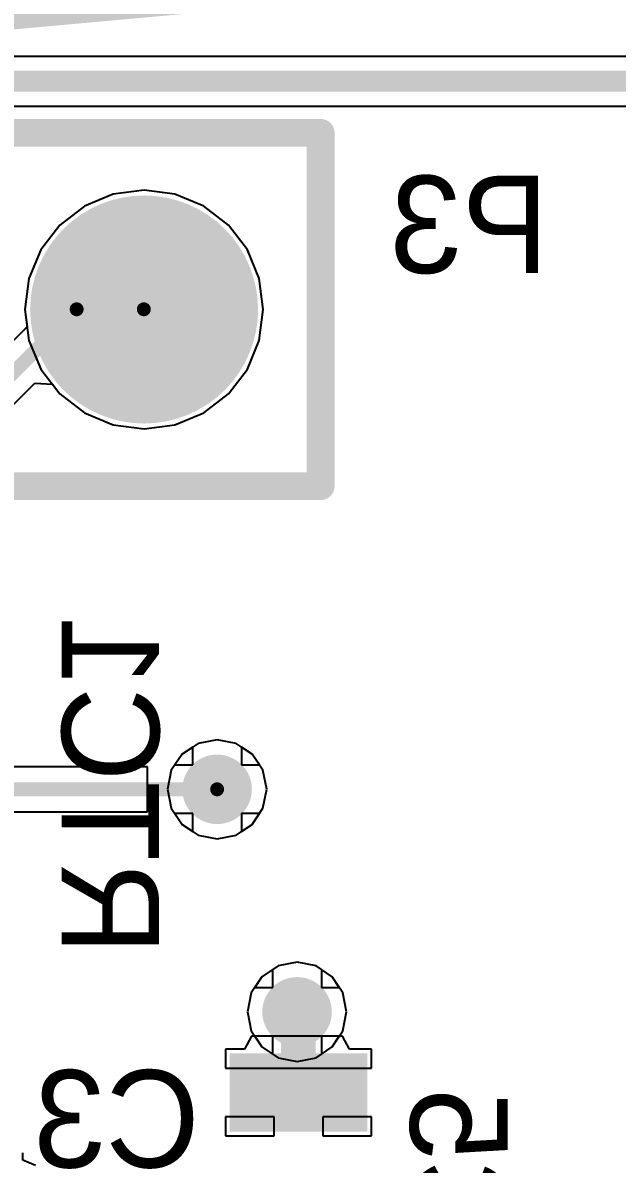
# Model space of a CAD drawing. Header units: millimetres. Extents: x 80 to 238, y 80 to 227.
# Drawn here: x 105.45 to 109.73, y 86.23 to 94.44 of the extents above; entities that cross this region are included whole.
import ezdxf

# ---------------------------------------------------------------- set-up
doc = ezdxf.new("R2010")
doc.units = ezdxf.units.MM
for name, color, linetype in [('BottomLayer', 5, 'Continuous'), ('BottomOverlay', 54, 'Continuous'), ('BottomPaste', 16, 'Continuous'), ('BottomSolder', 6, 'Continuous'), ('DrillDrawing', 1, 'Continuous'), ('DrillGuide', 244, 'Continuous'), ('KeepOutLayer', 6, 'Continuous'), ('Mechanical1', 6, 'Continuous'), ('MidLayer1', 16, 'Continuous'), ('MidLayer2', 76, 'Continuous'), ('MultiLayer', 9, 'Continuous'), ('PadHoleLayer', 156, 'Continuous'), ('TopLayer', 1, 'Continuous'), ('TopSolder', 216, 'Continuous'), ('ViaHoleLayer', 16, 'Continuous')]:
    doc.layers.add(name, color=color, linetype=linetype)

msp = doc.modelspace()

# ---------------------------------------------------------------- linework, layer by layer
at = {"layer": 'BottomLayer'}
for p, q in [((106.325, 93.2323), (106.1031, 93.2031)), ((106.5469, 93.2031), (106.325, 93.2323)), ((106.1031, 93.2031), (105.8963, 93.1175)), ((106.7537, 93.1175), (106.5469, 93.2031)), ((105.8963, 93.1175), (105.7188, 92.9812)), ((106.9312, 92.9812), (106.7537, 93.1175)), ((105.7188, 92.9812), (105.5825, 92.8037)), ((107.0675, 92.8037), (106.9312, 92.9812)), ((105.5825, 92.8037), (105.4969, 92.5969)), ((107.1531, 92.5969), (107.0675, 92.8037)), ((105.4969, 92.5969), (105.4677, 92.375)), ((107.1823, 92.375), (107.1531, 92.5969)), ((105.4677, 92.375), (105.4841, 92.2505)), ((107.1531, 92.1531), (107.1823, 92.375)), ((105.4841, 92.2505), (104.7523, 91.5188)), ((107.0675, 91.9463), (107.1531, 92.1531)), ((106.9312, 91.7688), (107.0675, 91.9463)), ((104.8947, 91.2019), (105.539, 91.8462)), ((105.539, 91.8462), (105.6657, 91.8379)), ((105.6657, 91.8379), (105.7188, 91.7688)), ((105.7188, 91.7688), (105.8963, 91.6325)), ((106.7537, 91.6325), (106.9312, 91.7688)), ((105.8963, 91.6325), (106.1031, 91.5469)), ((106.5469, 91.5469), (106.7537, 91.6325)), ((106.1031, 91.5469), (106.325, 91.5177)), ((106.325, 91.5177), (106.5469, 91.5469)), ((106.675, 89.229), (106.5977, 89.1773)), ((106.675, 89.1), (106.675, 89.229)), ((107.1023, 89.1773), (107.025, 89.229)), ((107.025, 89.229), (107.025, 89.1)), ((106.5977, 89.1773), (106.546, 89.1)), ((107.154, 89.1), (107.1023, 89.1773)), ((106.3495, 89.0874), (105.2815, 89.0874)), ((106.3495, 88.7626), (106.3495, 89.0874)), ((106.546, 89.1), (106.675, 89.1)), ((107.025, 89.1), (107.154, 89.1)), ((105.2815, 88.7626), (106.3495, 88.7626)), ((106.675, 88.75), (106.546, 88.75)), ((106.546, 88.75), (106.5977, 88.6727)), ((106.675, 88.621), (106.675, 88.75)), ((107.154, 88.75), (107.025, 88.75)), ((107.025, 88.75), (107.025, 88.621)), ((107.1023, 88.6727), (107.154, 88.75)), ((106.5977, 88.6727), (106.675, 88.621)), ((107.025, 88.621), (107.1023, 88.6727)), ((107.1727, 87.5773), (107.121, 87.5)), ((107.25, 87.629), (107.1727, 87.5773)), ((107.25, 87.5), (107.25, 87.629)), ((107.6773, 87.5773), (107.6, 87.629)), ((107.6, 87.629), (107.6, 87.5)), ((107.729, 87.5), (107.6773, 87.5773)), ((107.121, 87.5), (107.25, 87.5)), ((107.6, 87.5), (107.729, 87.5)), ((107.0973, 87.15), (107.0479, 87.0577)), ((107.7527, 87.15), (107.0973, 87.15)), ((107.8021, 87.0577), (107.7527, 87.15)), ((107.0479, 87.0577), (106.9101, 87.0577)), ((106.9101, 87.0577), (106.9101, 86.9202)), ((107.9601, 87.0577), (107.8021, 87.0577)), ((107.9601, 86.9202), (107.9601, 87.0577)), ((106.9101, 86.9202), (107.9601, 86.9202)), ((107.2601, 86.5702), (106.9101, 86.5702)), ((106.9101, 86.5702), (106.9101, 86.4327)), ((107.2601, 86.4327), (107.2601, 86.5702)), ((107.9601, 86.5702), (107.6101, 86.5702)), ((107.6101, 86.5702), (107.6101, 86.4327)), ((107.9601, 86.4327), (107.9601, 86.5702)), ((106.9101, 86.4327), (107.2601, 86.4327)), ((107.6101, 86.4327), (107.9601, 86.4327)), ((105.4524, 86.2582), (105.4524, 86.3111)), ((105.4524, 86.3111), (105.4524, 86.3111)), ((105.5446, 86.22), (105.4524, 86.2582))]:
    msp.add_line(p, q, dxfattribs=at)
for points, const_width in [([(105.95, 92.375, 1), (106.7, 92.375, 1)], 0.75), ([(105.8147, 92.3765, 1), (105.8647, 92.3765, 1)], 0.05), ([(105.8147, 92.3765, 1), (105.8647, 92.3765, 1)], 0.05), ([(106.2979, 92.3765, 1), (106.3479, 92.3765, 1)], 0.05), ([(106.725, 88.925, 1), (106.975, 88.925, 1)], 0.25), ([(106.825, 88.925, 1), (106.875, 88.925, 1)], 0.05), ([(107.3, 87.325, 1), (107.55, 87.325, 1)], 0.25), ([(107.3625, 87.325, 1), (107.4875, 87.325, 1)], 0.125), ([(107.3726, 87.3149, 1), (107.4976, 87.3149, 1)], 0.125), ([(107.3726, 87.3149, 1), (107.4976, 87.3149, 1)], 0.125), ([(107.3726, 86.7452, 1), (107.4976, 86.7452, 1)], 0.125)]:
    msp.add_lwpolyline(points, format="xyb", close=True, dxfattribs=dict(at, const_width=const_width))
for points, const_width in [([(104.7799, 91.3167), (105.8397, 92.3765)], 0.1), ([(105.8397, 92.3765), (106.3229, 92.3765)], 0.1), ([(104.4275, 88.925), (106.85, 88.925)], 0.1), ([(107.425, 87.325), (107.4351, 87.3149)], 0.25), ([(107.4351, 86.7452), (107.4351, 87.3149)], 0.25)]:
    msp.add_lwpolyline(points, dxfattribs=dict(at, const_width=const_width))
msp.add_solid([(107.0101, 86.9577), (107.0101, 86.5327), (107.8601, 86.9577), (107.8601, 86.5327)], dxfattribs=at)
at = {"layer": 'BottomOverlay', "const_width": 0.2}
for points in [[(102.515, 93.645), (107.595, 93.645)], [(107.595, 91.105), (107.595, 93.645)], [(102.515, 91.105), (107.595, 91.105)]]:
    msp.add_lwpolyline(points, dxfattribs=at)
at = {"layer": 'BottomOverlay', "const_width": 0.1}
for points in [[(107.545, 93.645, 1), (107.645, 93.645, 1)], [(107.545, 93.645, 1), (107.645, 93.645, 1)], [(107.545, 91.105, 1), (107.645, 91.105, 1)], [(107.545, 91.105, 1), (107.645, 91.105, 1)]]:
    msp.add_lwpolyline(points, format="xyb", close=True, dxfattribs=at)
at = {"layer": 'BottomPaste'}
msp.add_solid([(107.0601, 86.9077), (107.0601, 86.5827), (107.8101, 86.9077), (107.8101, 86.5827)], dxfattribs=at)
at = {"layer": 'BottomSolder', "const_width": 0.82}
msp.add_lwpolyline([(105.915, 92.375, 1), (106.735, 92.375, 1)], format="xyb", close=True, dxfattribs=at)
at = {"layer": 'BottomSolder'}
msp.add_solid([(106.9401, 87.0277), (106.9401, 86.4627), (107.9301, 87.0277), (107.9301, 86.4627)], dxfattribs=at)
at = {"layer": 'DrillDrawing', "const_width": 0.15}
msp.add_lwpolyline([(83.2252, 110.8907, -1.632083), (101.0442, 80.0273)], format="xyb", dxfattribs=at)
at = {"layer": 'DrillDrawing', "const_width": 0.1}
for points in [[(106.8, 88.925, 1), (106.9, 88.925, 1)], [(107.375, 87.325, 1), (107.475, 87.325, 1)]]:
    msp.add_lwpolyline(points, format="xyb", close=True, dxfattribs=at)
at = {"layer": 'DrillGuide', "const_width": 0.1}
for points in [[(106.8, 88.925, 1), (106.9, 88.925, 1)], [(107.375, 87.325, 1), (107.475, 87.325, 1)]]:
    msp.add_lwpolyline(points, format="xyb", close=True, dxfattribs=at)
at = {"layer": 'KeepOutLayer', "const_width": 0.15}
msp.add_lwpolyline([(83.2252, 110.8907, -1.632083), (101.0442, 80.0273)], format="xyb", dxfattribs=at)
at = {"layer": 'Mechanical1', "const_width": 0.15}
msp.add_lwpolyline([(83.2252, 110.8907, -1.632083), (101.0442, 80.0273)], format="xyb", dxfattribs=at)
msp.add_lwpolyline([(91.6486, 93.2174), (109.4361, 94.8318)], dxfattribs=at)
at = {"layer": 'MidLayer1'}
for p, q in [((106.325, 93.2323), (106.1031, 93.2031)), ((106.5469, 93.2031), (106.325, 93.2323)), ((106.1031, 93.2031), (105.8963, 93.1175)), ((106.7537, 93.1175), (106.5469, 93.2031)), ((105.8963, 93.1175), (105.7188, 92.9812)), ((106.9312, 92.9812), (106.7537, 93.1175)), ((105.7188, 92.9812), (105.5825, 92.8037)), ((107.0675, 92.8037), (106.9312, 92.9812)), ((105.5825, 92.8037), (105.4969, 92.5969)), ((107.1531, 92.5969), (107.0675, 92.8037)), ((105.4969, 92.5969), (105.4677, 92.375)), ((107.1823, 92.375), (107.1531, 92.5969)), ((105.4677, 92.375), (105.4969, 92.1531)), ((107.1531, 92.1531), (107.1823, 92.375)), ((105.4969, 92.1531), (105.5825, 91.9463)), ((107.0675, 91.9463), (107.1531, 92.1531)), ((105.5825, 91.9463), (105.7188, 91.7688)), ((106.9312, 91.7688), (107.0675, 91.9463)), ((105.7188, 91.7688), (105.8963, 91.6325)), ((106.7537, 91.6325), (106.9312, 91.7688)), ((105.8963, 91.6325), (106.1031, 91.5469)), ((106.5469, 91.5469), (106.7537, 91.6325)), ((106.1031, 91.5469), (106.325, 91.5177)), ((106.325, 91.5177), (106.5469, 91.5469)), ((106.675, 89.229), (106.5977, 89.1773)), ((106.675, 89.1), (106.675, 89.229)), ((107.1023, 89.1773), (107.025, 89.229)), ((107.025, 89.229), (107.025, 89.1)), ((106.5977, 89.1773), (106.546, 89.1)), ((107.154, 89.1), (107.1023, 89.1773)), ((106.546, 89.1), (106.675, 89.1)), ((107.025, 89.1), (107.154, 89.1)), ((106.675, 88.75), (106.546, 88.75)), ((106.546, 88.75), (106.5977, 88.6727)), ((106.675, 88.621), (106.675, 88.75)), ((107.154, 88.75), (107.025, 88.75)), ((107.025, 88.75), (107.025, 88.621)), ((107.1023, 88.6727), (107.154, 88.75)), ((106.5977, 88.6727), (106.675, 88.621)), ((107.025, 88.621), (107.1023, 88.6727)), ((107.1727, 87.5773), (107.121, 87.5)), ((107.25, 87.629), (107.1727, 87.5773)), ((107.25, 87.5), (107.25, 87.629)), ((107.6773, 87.5773), (107.6, 87.629)), ((107.6, 87.629), (107.6, 87.5)), ((107.729, 87.5), (107.6773, 87.5773)), ((107.121, 87.5), (107.25, 87.5)), ((107.6, 87.5), (107.729, 87.5)), ((107.25, 87.15), (107.121, 87.15)), ((107.121, 87.15), (107.1727, 87.0727)), ((107.1727, 87.0727), (107.25, 87.021)), ((107.25, 87.021), (107.25, 87.15)), ((107.729, 87.15), (107.6, 87.15)), ((107.6, 87.15), (107.6, 87.021)), ((107.6, 87.021), (107.6773, 87.0727)), ((107.6773, 87.0727), (107.729, 87.15))]:
    msp.add_line(p, q, dxfattribs=at)
for points, const_width in [([(105.95, 92.375, 1), (106.7, 92.375, 1)], 0.75), ([(106.725, 88.925, 1), (106.975, 88.925, 1)], 0.25), ([(107.3, 87.325, 1), (107.55, 87.325, 1)], 0.25)]:
    msp.add_lwpolyline(points, format="xyb", close=True, dxfattribs=dict(at, const_width=const_width))
at = {"layer": 'MidLayer2'}
for p, q in [((106.325, 93.2323), (106.1031, 93.2031)), ((106.5469, 93.2031), (106.325, 93.2323)), ((106.1031, 93.2031), (105.8963, 93.1175)), ((106.7537, 93.1175), (106.5469, 93.2031)), ((105.8963, 93.1175), (105.7188, 92.9812)), ((106.9312, 92.9812), (106.7537, 93.1175)), ((105.7188, 92.9812), (105.5825, 92.8037)), ((107.0675, 92.8037), (106.9312, 92.9812)), ((105.5825, 92.8037), (105.4969, 92.5969)), ((107.1531, 92.5969), (107.0675, 92.8037)), ((105.4969, 92.5969), (105.4677, 92.375)), ((107.1823, 92.375), (107.1531, 92.5969)), ((105.4677, 92.375), (105.4969, 92.1531)), ((107.1531, 92.1531), (107.1823, 92.375)), ((105.4969, 92.1531), (105.5825, 91.9463)), ((107.0675, 91.9463), (107.1531, 92.1531)), ((105.5825, 91.9463), (105.7188, 91.7688)), ((106.9312, 91.7688), (107.0675, 91.9463)), ((105.7188, 91.7688), (105.8963, 91.6325)), ((106.7537, 91.6325), (106.9312, 91.7688)), ((105.8963, 91.6325), (106.1031, 91.5469)), ((106.5469, 91.5469), (106.7537, 91.6325)), ((106.1031, 91.5469), (106.325, 91.5177)), ((106.325, 91.5177), (106.5469, 91.5469)), ((106.7134, 89.2547), (106.5977, 89.1773)), ((106.85, 89.2819), (106.7134, 89.2547)), ((106.9866, 89.2547), (106.85, 89.2819)), ((107.1023, 89.1773), (106.9866, 89.2547)), ((106.5977, 89.1773), (106.5203, 89.0616)), ((107.1797, 89.0616), (107.1023, 89.1773)), ((106.5203, 89.0616), (106.4931, 88.925)), ((107.2069, 88.925), (107.1797, 89.0616)), ((106.4931, 88.925), (106.5203, 88.7884)), ((107.1797, 88.7884), (107.2069, 88.925)), ((106.5203, 88.7884), (106.5977, 88.6727)), ((107.1023, 88.6727), (107.1797, 88.7884)), ((106.5977, 88.6727), (106.7134, 88.5953)), ((106.9866, 88.5953), (107.1023, 88.6727)), ((106.7134, 88.5953), (106.85, 88.5681)), ((106.85, 88.5681), (106.9866, 88.5953)), ((107.2884, 87.6547), (107.1727, 87.5773)), ((107.425, 87.6819), (107.2884, 87.6547)), ((107.5616, 87.6547), (107.425, 87.6819)), ((107.6773, 87.5773), (107.5616, 87.6547)), ((107.1727, 87.5773), (107.0953, 87.4616)), ((107.7547, 87.4616), (107.6773, 87.5773)), ((107.0953, 87.4616), (107.0681, 87.325)), ((107.7819, 87.325), (107.7547, 87.4616)), ((107.0681, 87.325), (107.0953, 87.1884)), ((107.7547, 87.1884), (107.7819, 87.325)), ((107.0953, 87.1884), (107.1727, 87.0727)), ((107.6773, 87.0727), (107.7547, 87.1884)), ((107.1727, 87.0727), (107.2884, 86.9953)), ((107.5616, 86.9953), (107.6773, 87.0727)), ((107.2884, 86.9953), (107.425, 86.9681)), ((107.425, 86.9681), (107.5616, 86.9953))]:
    msp.add_line(p, q, dxfattribs=at)
for points, const_width in [([(105.95, 92.375, 1), (106.7, 92.375, 1)], 0.75), ([(106.725, 88.925, 1), (106.975, 88.925, 1)], 0.25), ([(107.3, 87.325, 1), (107.55, 87.325, 1)], 0.25)]:
    msp.add_lwpolyline(points, format="xyb", close=True, dxfattribs=dict(at, const_width=const_width))
at = {"layer": 'MultiLayer'}
for points, const_width in [([(105.95, 92.375, 1), (106.7, 92.375, 1)], 0.75), ([(106.725, 88.925, 1), (106.975, 88.925, 1)], 0.25), ([(107.3, 87.325, 1), (107.55, 87.325, 1)], 0.25)]:
    msp.add_lwpolyline(points, format="xyb", close=True, dxfattribs=dict(at, const_width=const_width))
at = {"layer": 'PadHoleLayer', "const_width": 0.45}
msp.add_lwpolyline([(106.1, 92.375, 1), (106.55, 92.375, 1)], format="xyb", close=True, dxfattribs=at)
at = {"layer": 'TopLayer'}
for p, q in [((111.0556, 94.1948), (101.2439, 94.1948)), ((101.3178, 93.8379), (111.0556, 93.8379)), ((106.325, 93.2323), (106.1031, 93.2031)), ((106.5469, 93.2031), (106.325, 93.2323)), ((106.1031, 93.2031), (105.8963, 93.1175)), ((106.7537, 93.1175), (106.5469, 93.2031)), ((105.8963, 93.1175), (105.7188, 92.9812)), ((106.9312, 92.9812), (106.7537, 93.1175)), ((105.7188, 92.9812), (105.5825, 92.8037)), ((107.0675, 92.8037), (106.9312, 92.9812)), ((105.5825, 92.8037), (105.4969, 92.5969)), ((107.1531, 92.5969), (107.0675, 92.8037)), ((105.4969, 92.5969), (105.4677, 92.375)), ((107.1823, 92.375), (107.1531, 92.5969)), ((105.4677, 92.375), (105.4969, 92.1531)), ((107.1531, 92.1531), (107.1823, 92.375)), ((105.4969, 92.1531), (105.5825, 91.9463)), ((107.0675, 91.9463), (107.1531, 92.1531)), ((105.5825, 91.9463), (105.7188, 91.7688)), ((106.9312, 91.7688), (107.0675, 91.9463)), ((105.7188, 91.7688), (105.8963, 91.6325)), ((106.7537, 91.6325), (106.9312, 91.7688)), ((105.8963, 91.6325), (106.1031, 91.5469)), ((106.5469, 91.5469), (106.7537, 91.6325)), ((106.1031, 91.5469), (106.325, 91.5177)), ((106.325, 91.5177), (106.5469, 91.5469)), ((106.675, 89.229), (106.5977, 89.1773)), ((106.675, 89.1), (106.675, 89.229)), ((107.1023, 89.1773), (107.025, 89.229)), ((107.025, 89.229), (107.025, 89.1)), ((106.5977, 89.1773), (106.546, 89.1)), ((107.154, 89.1), (107.1023, 89.1773)), ((106.546, 89.1), (106.675, 89.1)), ((107.025, 89.1), (107.154, 89.1)), ((106.675, 88.75), (106.546, 88.75)), ((106.546, 88.75), (106.5977, 88.6727)), ((106.675, 88.621), (106.675, 88.75)), ((107.154, 88.75), (107.025, 88.75)), ((107.025, 88.75), (107.025, 88.621)), ((107.1023, 88.6727), (107.154, 88.75)), ((106.5977, 88.6727), (106.675, 88.621)), ((107.025, 88.621), (107.1023, 88.6727)), ((107.1727, 87.5773), (107.121, 87.5)), ((107.25, 87.629), (107.1727, 87.5773)), ((107.25, 87.5), (107.25, 87.629)), ((107.6773, 87.5773), (107.6, 87.629)), ((107.6, 87.629), (107.6, 87.5)), ((107.729, 87.5), (107.6773, 87.5773)), ((107.121, 87.5), (107.25, 87.5)), ((107.6, 87.5), (107.729, 87.5)), ((107.25, 87.15), (107.121, 87.15)), ((107.121, 87.15), (107.1727, 87.0727)), ((107.1727, 87.0727), (107.25, 87.021)), ((107.25, 87.021), (107.25, 87.15)), ((107.729, 87.15), (107.6, 87.15)), ((107.6, 87.15), (107.6, 87.021)), ((107.6, 87.021), (107.6773, 87.0727)), ((107.6773, 87.0727), (107.729, 87.15))]:
    msp.add_line(p, q, dxfattribs=at)
at = {"layer": 'TopLayer', "const_width": 0.15}
msp.add_lwpolyline([(101.2439, 94.0163), (111.3573, 94.0163)], dxfattribs=at)
at = {"layer": 'TopLayer'}
for points, const_width in [([(105.95, 92.375, 1), (106.7, 92.375, 1)], 0.75), ([(106.725, 88.925, 1), (106.975, 88.925, 1)], 0.25), ([(107.3, 87.325, 1), (107.55, 87.325, 1)], 0.25)]:
    msp.add_lwpolyline(points, format="xyb", close=True, dxfattribs=dict(at, const_width=const_width))
at = {"layer": 'TopSolder', "const_width": 0.82}
msp.add_lwpolyline([(105.915, 92.375, 1), (106.735, 92.375, 1)], format="xyb", close=True, dxfattribs=at)
at = {"layer": 'ViaHoleLayer', "const_width": 0.1}
for points in [[(106.8, 88.925, 1), (106.9, 88.925, 1)], [(107.375, 87.325, 1), (107.475, 87.325, 1)]]:
    msp.add_lwpolyline(points, format="xyb", close=True, dxfattribs=at)

# ---------------------------------------------------------------- texts
at = {"layer": 'BottomOverlay', "text_generation_flag": 2}
for s, rotation, p in [('P3', 360, (109.236, 92.6371)), ('RTC1', 270, (105.733, 87.7338)), ('C3', 360, (106.7257, 86.2057)), ('C5', 270, (108.2394, 85.578))]:
    msp.add_text(s, height=0.7, rotation=rotation, dxfattribs=at).set_placement(p)

doc.saveas('drawing.dxf')
